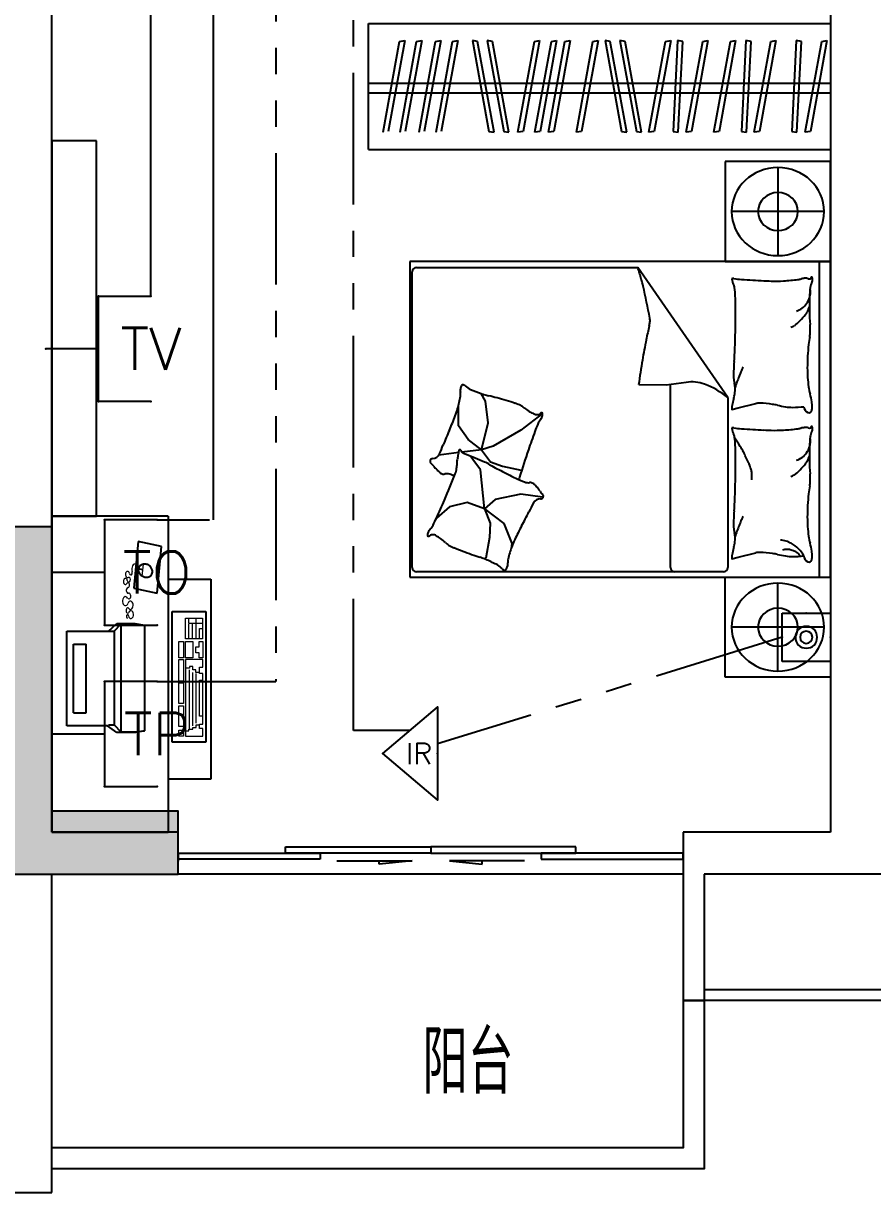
# Model space of a CAD drawing. Extents: x -41969 to 449372, y 65390 to 759577.
# Drawn here: x 334670 to 338705, y 709019 to 714575 of the extents above; entities that cross this region are included whole.
import ezdxf
from ezdxf.enums import TextEntityAlignment as Align

# ---------------------------------------------------------------- set-up
doc = ezdxf.new("R2010")
doc.units = 0
doc.header["$LTSCALE"] = 1000
doc.header["$MEASUREMENT"] = 0
for name, pattern in [('DASH', [0.35, 0.25, -0.1]), ('PHANTOM2', [1.25, 0.625, -0.125, 0.125, -0.125, 0.125, -0.125]), ('PHANTOM3', [1.5, 0.625, -0.125, 0.125, -0.125, 0.125, -0.125, 0.125, -0.125])]:
    doc.linetypes.add(name, pattern=pattern)
for name, color, linetype in [('EQUIP-消防', 241, 'Continuous'), ('EQUIP-通讯', 241, 'Continuous'), ('IN-door', 2, 'Continuous'), ('jg新结构柱', 9, 'Continuous'), ('WALL', 7, 'Continuous'), ('WINDOW', 2, 'Continuous'), ('WIRE-照明', 120, 'Continuous'), ('装修家具', 8, 'Continuous')]:
    doc.layers.add(name, color=color, linetype=linetype)
doc.styles.add('_TEL_DIM', font='SIMPLEX', dxfattribs={"width": 0.8, "height": 3.5, "bigfont": 'HZTXT'})
doc.styles.add('DIM_FONT', font='SIMPLEX', dxfattribs={"width": 0.7, "bigfont": 'GBCBIG'})
doc.styles.get("Standard").update_dxf_attribs({"font": 'gbenor.shx', "bigfont": 'gbcbig.shx'})
doc.linetypes.add('TV', pattern='A,2.8,-0.1,["TV",_TEL_DIM,S=0.07,R=0,X=0,Y=-0.1],-0.52', length=3.42)

# ---------------------------------------------------------------- blocks, each defined once
blk = doc.blocks.new('A$C65FF3140')
at = {"color": 8}
for p, q in [((-595.1, -6256.7), (-595.1, -5656.7)), ((-595.1, -5656.7), (1600, -5656.7)), ((-595.1, -6256.7), (-595.1, -5656.7)), ((-526.2, -6173.6), (-447.9, -5742.2)), ((-526.2, -6173.6), (-447.9, -5742.2)), ((-423.2, -5738.5), (-501.6, -6169.9)), ((-423.2, -5738.5), (-501.6, -6169.9)), ((-447.9, -5742.2), (-423.2, -5738.5)), ((-447.9, -5742.2), (-423.2, -5738.5)), ((-445.7, -6173.6), (-367.3, -5742.2)), ((-445.7, -6173.6), (-367.3, -5742.2)), ((-342.7, -5738.5), (-421.1, -6169.9)), ((-342.7, -5738.5), (-421.1, -6169.9)), ((-367.3, -5742.2), (-342.7, -5738.5)), ((-367.3, -5742.2), (-342.7, -5738.5)), ((-355.3, -6173.6), (-277, -5742.2)), ((-355.3, -6173.6), (-277, -5742.2)), ((-252.3, -5738.5), (-330.7, -6169.9)), ((-252.3, -5738.5), (-330.7, -6169.9)), ((-277, -5742.2), (-252.3, -5738.5)), ((-277, -5742.2), (-252.3, -5738.5)), ((-274.8, -6173.6), (-196.4, -5742.2)), ((-274.8, -6173.6), (-196.4, -5742.2)), ((-171.8, -5738.5), (-250.1, -6169.9)), ((-171.8, -5738.5), (-250.1, -6169.9)), ((-196.4, -5742.2), (-171.8, -5738.5)), ((-196.4, -5742.2), (-171.8, -5738.5)), ((-101.5, -5738.5), (-23.2, -6169.9)), ((-76.9, -5742.2), (-101.5, -5738.5)), ((-101.5, -5738.5), (-23.2, -6169.9)), ((-76.9, -5742.2), (-101.5, -5738.5)), ((1.5, -6173.6), (-76.9, -5742.2)), ((1.5, -6173.6), (-76.9, -5742.2)), ((-31.3, -5738.5), (47.1, -6169.9)), ((-6.6, -5742.2), (-31.3, -5738.5)), ((-31.3, -5738.5), (47.1, -6169.9)), ((-6.6, -5742.2), (-31.3, -5738.5)), ((71.7, -6173.6), (-6.6, -5742.2)), ((71.7, -6173.6), (-6.6, -5742.2)), ((114.7, -6173.6), (193.1, -5742.2)), ((114.7, -6173.6), (193.1, -5742.2)), ((217.7, -5738.5), (139.4, -6169.9)), ((217.7, -5738.5), (139.4, -6169.9)), ((193.1, -5742.2), (217.7, -5738.5)), ((193.1, -5742.2), (217.7, -5738.5)), ((195.2, -6173.6), (273.6, -5742.2)), ((195.2, -6173.6), (273.6, -5742.2)), ((298.2, -5738.5), (219.9, -6169.9)), ((298.2, -5738.5), (219.9, -6169.9)), ((259.7, -6173.6), (338, -5742.2)), ((259.7, -6173.6), (338, -5742.2)), ((273.6, -5742.2), (298.2, -5738.5)), ((273.6, -5742.2), (298.2, -5738.5)), ((362.7, -5738.5), (284.3, -6169.9)), ((362.7, -5738.5), (284.3, -6169.9)), ((338, -5742.2), (362.7, -5738.5)), ((338, -5742.2), (362.7, -5738.5)), ((392.2, -6173.6), (470.5, -5742.2)), ((392.2, -6173.6), (470.5, -5742.2)), ((495.2, -5738.5), (416.8, -6169.9)), ((495.2, -5738.5), (416.8, -6169.9)), ((470.5, -5742.2), (495.2, -5738.5)), ((470.5, -5742.2), (495.2, -5738.5)), ((528.8, -5738.5), (607.1, -6169.9)), ((553.4, -5742.2), (528.8, -5738.5)), ((528.8, -5738.5), (607.1, -6169.9)), ((553.4, -5742.2), (528.8, -5738.5)), ((631.8, -6173.6), (553.4, -5742.2)), ((631.8, -6173.6), (553.4, -5742.2)), ((599, -5738.5), (677.4, -6169.9)), ((623.7, -5742.2), (599, -5738.5)), ((599, -5738.5), (677.4, -6169.9)), ((623.7, -5742.2), (599, -5738.5)), ((702, -6173.6), (623.7, -5742.2)), ((702, -6173.6), (623.7, -5742.2)), ((737.3, -6173.6), (815.7, -5742.2)), ((737.3, -6173.6), (815.7, -5742.2)), ((840.3, -5738.5), (762, -6169.9)), ((840.3, -5738.5), (762, -6169.9)), ((815.7, -5742.2), (840.3, -5738.5)), ((815.7, -5742.2), (840.3, -5738.5)), ((873.4, -5738.5), (851.8, -6169.9)), ((873.4, -5738.5), (851.8, -6169.9)), ((898.1, -5742.2), (873.4, -5738.5)), ((898.1, -5742.2), (873.4, -5738.5)), ((876.4, -6173.6), (898.1, -5742.2)), ((876.4, -6173.6), (898.1, -5742.2)), ((914.7, -6173.6), (993, -5742.2)), ((914.7, -6173.6), (993, -5742.2)), ((1017.7, -5738.5), (939.3, -6169.9)), ((1017.7, -5738.5), (939.3, -6169.9)), ((993, -5742.2), (1017.7, -5738.5)), ((993, -5742.2), (1017.7, -5738.5)), ((1046.1, -6173.6), (1124.5, -5742.2)), ((1046.1, -6173.6), (1124.5, -5742.2)), ((1149.1, -5738.5), (1070.8, -6169.9)), ((1149.1, -5738.5), (1070.8, -6169.9)), ((1124.5, -5742.2), (1149.1, -5738.5)), ((1124.5, -5742.2), (1149.1, -5738.5)), ((1198.2, -5738.5), (1176.5, -6169.9)), ((1198.2, -5738.5), (1176.5, -6169.9)), ((1222.8, -5742.2), (1198.2, -5738.5)), ((1222.8, -5742.2), (1198.2, -5738.5)), ((1201.2, -6173.6), (1222.8, -5742.2)), ((1201.2, -6173.6), (1222.8, -5742.2)), ((1237.3, -6173.6), (1315.7, -5742.2)), ((1237.3, -6173.6), (1315.7, -5742.2)), ((1340.3, -5738.5), (1262, -6169.9)), ((1340.3, -5738.5), (1262, -6169.9)), ((1315.7, -5742.2), (1340.3, -5738.5)), ((1315.7, -5742.2), (1340.3, -5738.5)), ((1437.2, -5738.5), (1415.5, -6169.9)), ((1437.2, -5738.5), (1415.5, -6169.9)), ((1461.8, -5742.2), (1437.2, -5738.5)), ((1461.8, -5742.2), (1437.2, -5738.5)), ((1440.1, -6173.6), (1461.8, -5742.2)), ((1440.1, -6173.6), (1461.8, -5742.2)), ((1480.1, -6173.6), (1558.4, -5742.2)), ((1583.1, -5738.5), (1504.7, -6169.9)), ((1558.4, -5742.2), (1583.1, -5738.5)), ((-595.1, -5940.2), (1600, -5940.2)), ((1600, -5988.5), (-595.1, -5988.5)), ((-1888.4, -6215), (-2100, -6215)), ((-2100, -6215), (-2100, -7998)), ((-1888.4, -7998), (-1888.4, -6215)), ((-23.2, -6169.9), (1.5, -6173.6)), ((-23.2, -6169.9), (1.5, -6173.6)), ((47.1, -6169.9), (71.7, -6173.6)), ((47.1, -6169.9), (71.7, -6173.6)), ((139.4, -6169.9), (114.7, -6173.6)), ((139.4, -6169.9), (114.7, -6173.6)), ((219.9, -6169.9), (195.2, -6173.6)), ((219.9, -6169.9), (195.2, -6173.6)), ((284.3, -6169.9), (259.7, -6173.6)), ((284.3, -6169.9), (259.7, -6173.6)), ((416.8, -6169.9), (392.2, -6173.6)), ((416.8, -6169.9), (392.2, -6173.6)), ((607.1, -6169.9), (631.8, -6173.6)), ((607.1, -6169.9), (631.8, -6173.6)), ((677.4, -6169.9), (702, -6173.6)), ((677.4, -6169.9), (702, -6173.6)), ((762, -6169.9), (737.3, -6173.6)), ((762, -6169.9), (737.3, -6173.6)), ((851.8, -6169.9), (876.4, -6173.6)), ((851.8, -6169.9), (876.4, -6173.6)), ((939.3, -6169.9), (914.7, -6173.6)), ((939.3, -6169.9), (914.7, -6173.6)), ((1070.8, -6169.9), (1046.1, -6173.6)), ((1070.8, -6169.9), (1046.1, -6173.6)), ((1176.5, -6169.9), (1201.2, -6173.6)), ((1176.5, -6169.9), (1201.2, -6173.6)), ((1262, -6169.9), (1237.3, -6173.6)), ((1262, -6169.9), (1237.3, -6173.6)), ((1415.5, -6169.9), (1440.1, -6173.6)), ((1415.5, -6169.9), (1440.1, -6173.6)), ((1504.7, -6169.9), (1480.1, -6173.6)), ((1504.7, -6169.9), (1480.1, -6173.6)), ((-595.1, -6256.7), (1600, -6256.7)), ((1600, -6313.6), (1100, -6313.6)), ((1100, -6313.6), (1100, -6788.6)), ((1600, -6788.6), (1600, -6313.6)), ((1350, -6342.1), (1350, -6760.1)), ((1570, -6551.1), (1130, -6551.1)), ((1600, -6788.6), (-400, -6788.6)), ((-400, -6788.6), (-400, -8288.6)), ((-367.8, -6817), (684.1, -6817)), ((1111.5, -7435.1), (684.1, -6817)), ((1100, -6788.6), (1600, -6788.6)), ((1100, -6788.6), (1600, -6788.6)), ((1547.6, -8288.6), (1547.6, -6788.6)), ((1600, -8288.6), (1600, -6788.6)), ((-387.8, -8242.8), (-387.8, -6837)), ((818.4, -7376.2), (688.3, -7374.5)), ((913.8, -7362.6), (818.4, -7376.2)), ((838.9, -8242.8), (838.9, -7373.3)), ((-40.3, -7451.9), (-60.3, -7415.8)), ((1111.5, -7435.1), (1111.5, -8242.8)), ((-168.7, -7568.5), (-168.7, -7475.6)), ((-26.4, -7554.6), (-40.3, -7451.9)), ((1131.7, -7491.5), (1161.7, -7484)), ((1161.7, -7484), (1244.3, -7463.4)), ((-58, -7683.1), (-26.4, -7554.6)), ((231.6, -7511), (127.6, -7590.2)), ((-121.3, -7633.7), (-168.7, -7568.5)), ((127.6, -7590.2), (-2.7, -7665.3)), ((-58, -7683.1), (-121.3, -7633.7)), ((-2.7, -7665.3), (-58, -7683.1)), ((-166.9, -7696.7), (-261.5, -7708.6)), ((-58, -7683.1), (-152.2, -7694.9)), ((-100.5, -7718.3), (-144, -7700.6)), ((-100, -7728.7), (-108.6, -7716.7)), ((-44.2, -7741.3), (-100.5, -7718.3)), ((-58, -7683.1), (-16.6, -7740.5)), ((-63.9, -7778.6), (-100, -7728.7)), ((-45, -7964.4), (-63.9, -7778.6)), ((-16.6, -7740.5), (40.7, -7760.2)), ((40.7, -7760.2), (129.6, -7780)), ((-127.5, -7933.4), (-210.1, -7954)), ((-45, -7964.4), (-127.5, -7933.4)), ((6.5, -7919.6), (-45, -7964.4)), ((128.6, -7893.8), (6.5, -7919.6)), ((231.7, -7907.6), (128.6, -7893.8)), ((-2100, -7998), (-2100, -9500)), ((-1930.3, -7998), (-2100, -7998)), ((-2100, -7998), (-1888.4, -7998)), ((-1548.3, -7998), (-1930.3, -7998)), ((-1548.3, -7998), (-1548.3, -9500)), ((-210.1, -7954), (-272.6, -8007.6)), ((-45, -7964.4), (47.8, -8033.2)), ((-45, -7964.4), (-17.5, -8031.4)), ((-17.5, -8031.4), (-21, -8100.3)), ((47.8, -8033.2), (85.6, -8127.8)), ((-21, -8100.3), (-38.2, -8198.3)), ((-1690.6, -8118.8, -88.9), (-1711.1, -8340.3, -88.9)), ((-1579.3, -8143.2, -88.9), (-1690.6, -8118.8, -88.9)), ((-1599.8, -8364.7, -88.9), (-1579.3, -8143.2, -88.9)), ((85.6, -8127.8), (82.2, -8151.9)), ((-38.2, -8198.3), (-44.6, -8201.6)), ((1131.7, -8200.8), (1161.7, -8193.3)), ((1161.7, -8193.3), (1244.3, -8172.6)), ((-1667.4, -8253.6, -88.9), (-1689.4, -8248.7, -88.9)), ((1091.5, -8262.8), (-367.8, -8262.8)), ((-1548.3, -8297.9), (-1344.6, -8297.9)), ((-1344.6, -8297.9), (-1344.6, -9248.2)), ((-400, -8288.6), (1600, -8288.6)), ((1100, -8763.6), (1100, -8288.6)), ((1100, -8288.6), (1600, -8288.6)), ((1350, -8735.1), (1350, -8317.1)), ((1600, -8288.6), (1600, -8763.6)), ((-1711.1, -8340.3, -88.9), (-1599.8, -8364.7, -88.9)), ((-1528.2, -9072.3), (-1528.2, -8451.4)), ((-1528.2, -8451.4), (-1369.1, -8451.4)), ((-1369.1, -8451.4), (-1369.1, -9072.3)), ((-2029.5, -8994.3), (-2029.5, -8544.9)), ((-2029.5, -8544.9), (-1830.6, -8544.9)), ((-1830.6, -8544.9), (-1790.8, -8508.2)), ((-1830.6, -8544.9), (-1804.1, -8544.9)), ((-1804.1, -8544.9), (-1772.2, -8512.3)), ((-1804.1, -8544.9), (-1804.1, -8990.2)), ((-1790.8, -8508.2), (-1705.9, -8508.2)), ((-1772.2, -8512.3), (-1772.2, -9022.9)), ((-1772.2, -8512.3), (-1703.3, -8512.3)), ((-1705.9, -8508.2), (-1660.8, -8516.3)), ((-1703.3, -8512.3), (-1660.8, -8516.3)), ((-1660.8, -8516.3), (-1660.8, -9018.8)), ((1570, -8526.1), (1130, -8526.1)), ((-1997.7, -8933), (-1997.7, -8606.2)), ((-1997.7, -8606.2), (-1936.7, -8606.2)), ((-1936.7, -8933), (-1936.7, -8606.2)), ((1600, -8763.6), (1100, -8763.6)), ((-1997.7, -8933), (-1936.7, -8933)), ((-1835.9, -8994.3), (-2029.5, -8994.3)), ((-1790.8, -9027), (-1835.9, -8994.3)), ((-1830.6, -8990.2), (-1804.1, -8990.2)), ((-1804.1, -8990.2), (-1772.2, -9022.9)), ((-1703.3, -9027), (-1790.8, -9027)), ((-1772.2, -9022.9), (-1703.3, -9022.9)), ((-1660.8, -9018.8), (-1703.3, -9027)), ((-1703.3, -9022.9), (-1660.8, -9018.8)), ((-1369.1, -9072.3), (-1528.2, -9072.3)), ((-1344.6, -9248.2), (-1548.3, -9248.2)), ((-2100, -9500), (-1548.3, -9500))]:
    blk.add_line(p, q, dxfattribs=at)
at = {"color": 8, "lineweight": 13}
for p, q in [((-1670.5, -8283.3, -88.9), (-1664.6, -8226.3, -88.9)), ((-1464.6, -8582.1), (-1464.6, -8484.1)), ((-1464.6, -8484.1), (-1385, -8484.1)), ((-1448.7, -8508.6), (-1448.7, -8488.1)), ((-1414.2, -8508.6), (-1414.2, -8488.1)), ((-1385, -8484.1), (-1385, -8582.1)), ((-1414.2, -8508.6), (-1448.7, -8508.6)), ((-1448.7, -8582.1), (-1448.7, -8512.6)), ((-1432.7, -8578), (-1432.7, -8512.6)), ((-1385, -8508.6), (-1414.2, -8508.6)), ((-1414.2, -8582.1), (-1414.2, -8512.6)), ((-1398.3, -8533.1), (-1385, -8533.1)), ((-1398.3, -8578), (-1398.3, -8533.1)), ((-1496.4, -8594.3), (-1475.2, -8594.3)), ((-1496.4, -8672), (-1496.4, -8594.3)), ((-1475.2, -8594.3), (-1475.2, -8672)), ((-1385, -8582.1), (-1464.6, -8582.1)), ((-1464.6, -8594.3), (-1430.1, -8594.3)), ((-1464.6, -8672), (-1464.6, -8594.3)), ((-1430.1, -8594.3), (-1430.1, -8672)), ((-1400.9, -8594.3), (-1382.4, -8594.3)), ((-1400.9, -8618.9), (-1400.9, -8594.3)), ((-1382.4, -8594.3), (-1382.4, -8672)), ((-1416.8, -8618.9), (-1400.9, -8618.9)), ((-1416.8, -8647.5), (-1416.8, -8618.9)), ((-1400.9, -8647.5), (-1416.8, -8647.5)), ((-1400.9, -8672), (-1400.9, -8647.5)), ((-1475.2, -8672), (-1496.4, -8672)), ((-1496.4, -8782.3), (-1496.4, -8680.1)), ((-1496.4, -8680.1), (-1475.2, -8680.1)), ((-1475.2, -8680.1), (-1475.2, -8782.3)), ((-1430.1, -8672), (-1464.6, -8672)), ((-1464.6, -8680.1), (-1464.6, -9043.7)), ((-1382.4, -8680.1), (-1464.6, -8680.1)), ((-1446, -8721), (-1461.9, -8721)), ((-1446, -8712.8), (-1446, -8721)), ((-1430.1, -8712.8), (-1446, -8712.8)), ((-1430.1, -8729.1), (-1430.1, -8712.8)), ((-1382.4, -8672), (-1400.9, -8672)), ((-1398.3, -8745.5), (-1398.3, -8716.9)), ((-1398.3, -8716.9), (-1382.4, -8716.9)), ((-1382.4, -8716.9), (-1382.4, -8680.1)), ((-1446, -9006.9), (-1446, -8729.1)), ((-1416.8, -8729.1), (-1430.1, -8729.1)), ((-1430.1, -8994.7), (-1430.1, -8741.4)), ((-1416.8, -8741.4), (-1416.8, -8729.1)), ((-1400.9, -8741.4), (-1416.8, -8741.4)), ((-1414.2, -8982.4), (-1414.2, -8745.5)), ((-1382.4, -8745.5), (-1398.3, -8745.5)), ((-1398.3, -8949.7), (-1398.3, -8778.2)), ((-1398.3, -8778.2), (-1382.4, -8778.2)), ((-1382.4, -8986.5), (-1382.4, -8745.5)), ((-1475.2, -8782.3), (-1496.4, -8782.3)), ((-1496.4, -8888.5), (-1496.4, -8790.4)), ((-1496.4, -8790.4), (-1475.2, -8790.4)), ((-1475.2, -8790.4), (-1475.2, -8888.5)), ((-1475.2, -8888.5), (-1496.4, -8888.5)), ((-1496.4, -8998.8), (-1496.4, -8900.7)), ((-1496.4, -8900.7), (-1475.2, -8900.7)), ((-1475.2, -8900.7), (-1475.2, -8998.8)), ((-1475.2, -8998.8), (-1496.4, -8998.8)), ((-1414.2, -8990.6), (-1398.3, -8990.6)), ((-1414.2, -9002.8), (-1414.2, -8990.6)), ((-1382.4, -8949.7), (-1398.3, -8949.7)), ((-1398.3, -8986.5), (-1382.4, -8986.5)), ((-1398.3, -9006.9), (-1398.3, -8986.5)), ((-1496.4, -9015.1), (-1475.2, -9015.1)), ((-1496.4, -9043.7), (-1496.4, -9015.1)), ((-1475.2, -9043.7), (-1496.4, -9043.7)), ((-1475.2, -9015.1), (-1475.2, -9043.7)), ((-1464.6, -9043.7), (-1382.4, -9043.7)), ((-1461.9, -9019.2), (-1448.7, -9019.2)), ((-1448.7, -9011), (-1430.1, -9011)), ((-1448.7, -9019.2), (-1448.7, -9011)), ((-1430.1, -9002.8), (-1414.2, -9002.8)), ((-1430.1, -9011), (-1430.1, -9002.8)), ((-1382.4, -9006.9), (-1398.3, -9006.9)), ((-1382.4, -9043.7), (-1382.4, -9006.9))]:
    blk.add_line(p, q, dxfattribs=at)
at = {"color": 8}
for centre, radius, start, end in [((-367.8, -6837), 20, 90, 180), ((-1063.9, -7376.1), 1835.1, 15.9352, 17.7364), ((68.6, -7052.7), 657.4, 12.9255, 15.9352), ((1132, -6871.2), 1.32, 106.6978, 187.1204), ((1217.5, -6860.6), 87.5, 187.1204, 196.2212), ((1137.2, -6888.5), 19.3, 80.0016, 106.6978), ((1207.2, -6863.6), 76.7, 196.2212, 207.2841), ((1196.3, -6553.1), 321.2, 260.0016, 266.4951), ((2010.3, 6736.3), 13635.6, 266.49514, 266.94504), ((1356.4, -5516.6), 1365.2, 266.945, 268.3669), ((1336.8, -6202.8), 678.7, 268.3669, 273.3687), ((1323, -5968.9), 913.1, 273.3687, 277.6809), ((1418.5, -6677.2), 198.3, 277.6809, 282.1095), ((1511.8, -7111.6), 246, 98.1335, 102.1095), ((1481.6, -6900.5), 32.8, 68.579, 98.1335), ((1499.3, -6855.5), 15.6, 248.579, 291.9904), ((1556.9, -6916.2), 53.9, 149.3487, 174.7408), ((1503.5, -6866), 4.28, 291.9904, 11.8931), ((1510, -6864.6), 2.32, 70.436, 191.8931), ((1485.7, -6874), 28.9, 329.3487, 4.3025), ((1509.6, -6865.7), 3.42, 21.7883, 70.436), ((1489.5, -6873.7), 25.1, 4.3025, 21.7883), ((-3252.2, -7814.9), 4064.6, 10.7276, 12.9255), ((1098.8, -6919.5), 45.3, 12.869, 27.2841), ((1000.7, -6941.9), 145.9, 3.574, 12.869), ((-15.4, -7005.4), 1164, 0.2865, 3.574), ((2320.6, -6986.5), 820.8, 174.7408, 178.0921), ((1406.2, -6929.8), 99.2, 344.0648, 4.2159), ((-4569.9, -7028.1), 5718.5, 359.0296, 0.2865), ((1406.2, -6929.8), 99.2, 306.1766, 323.9136), ((1406.2, -6929.8), 99.2, 323.9136, 344.0648), ((2993.7, -7008.9), 1494.3, 178.0921, 180.5757), ((1406.2, -6929.8), 99.2, 288.4397, 306.1766), ((1173.7, -6797.6), 391.6, 316.1885, 321.6114), ((1420.5, -6993.2), 76.8, 321.6114, 332.7604), ((1280.7, -6921.2), 234, 332.7604, 339.1397), ((2372.6, -7015.2), 873.2, 180.5757, 184.8018), ((3187.9, -7669.2), 2515.8, 166.8096, 168.3259), ((549.4, -7050.8), 194.2, 346.8096, 352.2696), ((684.2, -7069.1), 58.1, 352.2696, 10.7276), ((1333, -6916.7), 200.2, 293.0028, 298.3168), ((1404.6, -7049.5), 49.3, 298.3168, 309.0349), ((1293.8, -6912.9), 225.2, 309.0349, 316.1885), ((1213.8, -7112.5), 289.7, 357.4614, 4.8018), ((3258.6, -7683.8), 2588, 168.3259, 170.505), ((-2213.9, -7068), 3362.2, 357.3904, 359.0296), ((2021.9, -7239.2), 529.3, 169.8101, 173.9133), ((1351, -7118.6), 152.4, 349.8101, 357.4614), ((-70.4, -7165.7), 1216.5, 355.3824, 357.3904), ((2538.7, -7294.3), 1049, 173.9133, 180), ((4434.3, -7880.5), 3780.1, 170.505, 172.308), ((2542.3, -7376.8), 1404.8, 175.3824, 177.2509), ((1369, -7320.4), 230.1, 177.2509, 191.5586), ((1852, -7606.4), 738.7, 158.3423, 160.572), ((1852, -7606.4), 738.7, 156.5156, 158.3423), ((1852, -7606.4), 738.7, 154.6889, 156.5156), ((2172.4, -7294.3), 682.7, 180, 187.5469), ((-108.6, -7401.1), 50.9, 152.7041, 171.3557), ((-148.7, -7380.4), 5.8, 95.3572, 152.7041), ((-147.6, -7391.3), 16.8, 44.9045, 95.3572), ((-82.3, -7326.2), 75.5, 224.9045, 248.0627), ((939.3, -7540.9), 180.1, 69.8512, 98.1356), ((872.2, -7723.9), 375.1, 50.3555, 69.8512), ((1000.6, -7395.7), 145.9, 353.5659, 11.5586), ((1852, -7606.4), 738.7, 160.572, 162.8018), ((1735.8, -7352.2), 242.2, 187.5469, 195.744), ((-584.6, -7366.5), 430, 343.6473, 351.7707), ((-99.7, -7402.4), 59.9, 171.3557, 187.784), ((-221.5, -7419.1), 63, 351.7707, 7.784), ((884, -4927.1), 2661.9, 248.0627, 249.2227), ((3.5, -7247.8), 179.8, 249.2227, 253.6878), ((106.2, -6896.8), 545.4, 253.6878, 256.159), ((-418.6, -9026.7), 1648.1, 74.7375, 76.159), ((-512, -9369.1), 2003, 72.1604, 74.7375), ((1360.1, -7503.1), 229.7, 162.6136, 170.5159), ((1026.6, -7398.7), 119.7, 342.6136, 353.5659), ((1209.3, -7500.6), 304.8, 8.4372, 15.744), ((-770.5, -7312), 623.6, 336.9038, 343.6473), ((41.4, -7649.4), 196.5, 63.9265, 72.1604), ((92.2, -7545.7), 81, 50.2995, 63.9265), ((267.8, -7334.1), 194, 230.2995, 239.0944), ((349, -7198.5), 352, 239.0944, 243.1821), ((1400.6, -7509.9), 270.8, 170.5159, 175.9171), ((1131.4, -7490.6), 0.917, 175.9171, 284.0449), ((1260.7, -7529.1), 67.7, 87.3351, 104.0452), ((1233.2, -8119.5), 658.8, 81.9949, 87.3351), ((1280.8, -7781.2), 317.1, 77.8016, 81.9949), ((1534.2, -6609.1), 882, 257.8016, 260.3156), ((1420.1, -7277.5), 204, 260.3156, 270), ((1420.1, -6989.6), 491.8, 270, 276.2324), ((1507.3, -7475.8), 34.2, 184.4002, 243.4195), ((1497.9, -7494.6), 13.1, 243.4195, 348.7276), ((1351.3, -7479.5), 161.1, 0, 8.4372), ((1422.1, -7479.5), 90.4, 348.7276, 0), ((-5567.2, -5266.4), 5838.3, 336.54767, 336.9038), ((207.9, -7477.5), 39.3, 243.1821, 255.4291), ((201.9, -7500.8), 15.3, 255.4291, 272.7286), ((198.9, -7439), 77.1, 272.7286, 280.4074), ((282, -7591.7), 79.2, 141.4146, 157.2931), ((210.3, -7501), 14.2, 280.4074, 323.4208), ((173.1, -7504.8), 60.1, 321.4146, 339.6548), ((226.7, -7513.2), 6.3, 76.7192, 143.4208), ((227.2, -7511.4), 4.43, 3.9484, 76.7192), ((196.4, -7513.5), 35.2, 339.6548, 3.9484), ((5386.6, -10018.4), 6101.9, 156.54767, 156.89602), ((4978.3, -9349.3), 5094.2, 159.8713, 160.9164), ((981.1, -7884.3), 837.1, 157.2931, 159.8713), ((1132, -7580.5), 1.32, 106.6978, 187.1204), ((1217.5, -7569.8), 87.5, 187.1204, 196.2212), ((1137.2, -7597.7), 19.3, 80.0016, 106.6978), ((1207.2, -7572.8), 76.7, 196.2212, 207.2841), ((1098.8, -7628.7), 45.3, 12.869, 27.2841), ((1196.3, -7262.4), 321.2, 260.0016, 266.4951), ((2010.3, 6027.1), 13635.6, 266.49514, 266.94504), ((1356.4, -6225.8), 1365.2, 266.945, 268.3669), ((1336.8, -6912), 678.7, 268.3669, 273.3687), ((1323, -6678.1), 913.1, 273.3687, 277.6809), ((1418.5, -7386.4), 198.3, 277.6809, 282.1095), ((1511.8, -7820.9), 246, 98.1335, 102.1095), ((1481.6, -7609.8), 32.8, 68.579, 98.1335), ((1499.3, -7564.7), 15.6, 248.579, 291.9904), ((1556.9, -7625.5), 53.9, 149.3487, 174.7408), ((1503.5, -7575.2), 4.28, 291.9904, 11.8931), ((1510, -7573.9), 2.32, 70.436, 191.8931), ((1485.7, -7583.2), 28.9, 329.3487, 4.3025), ((1509.6, -7574.9), 3.42, 21.7883, 70.436), ((1489.5, -7583), 25.1, 4.3025, 21.7883), ((-3111.8, -6498.2), 3097.2, 337.1056, 337.9812), ((1628.7, -8415.2), 2016.2, 156.896, 157.9812), ((1000.7, -7651.1), 145.9, 3.574, 12.869), ((554, -8054.5), 728.6, 32.135, 35.8263), ((-15.4, -7714.6), 1164, 0.2865, 3.574), ((906.3, -7833.2), 312.6, 26.4985, 32.135), ((1406.2, -7639.1), 99.2, 323.9136, 344.0648), ((2320.6, -7695.8), 820.8, 174.7408, 178.0921), ((1406.2, -7639.1), 99.2, 344.0648, 4.2159), ((-291.6, -7689.1), 35.9, 271.1504, 337.1056), ((1.8, -7765.9), 179.4, 165.1193, 172.3216), ((-360.5, -7669.7), 195.5, 345.1193, 352.0178), ((-200.5, -7692.1), 34, 352.0178, 4.2593), ((-157.5, -7688.9), 9.2, 160.6201, 184.2593), ((-161.7, -7687.4), 4.67, 17.1867, 160.6201), ((-135.3, -7679.2), 23.1, 197.1867, 247.7645), ((3136.2, -8712), 3145, 160.9164, 163.3915), ((-4569.9, -7737.4), 5718.5, 359.0296, 0.2865), ((-95.7, -8332.8), 1432.3, 24.3265, 26.4985), ((1406.2, -7639.1), 99.2, 288.4397, 306.1766), ((1406.2, -7639.1), 99.2, 306.1766, 323.9136), ((1280.7, -7630.4), 234, 332.7604, 339.1397), ((2993.7, -7718.2), 1494.3, 178.0921, 180.5757), ((-290.6, -7737.7), 12.7, 91.1504, 223.2095), ((-249.1, -7698.7), 69.7, 223.2095, 228.5233), ((-325.2, -7784.8), 45.2, 41.9246, 48.5233), ((-576.2, -8010.2), 382.5, 40.6122, 41.9246), ((215.6, -7331.2), 660.5, 220.6122, 221.611), ((-115.5, -7625.3), 217.6, 221.611, 227.9183), ((-292.2, -7755.2), 116.6, 338.9957, 351.8784), ((-242.5, -7762.3), 66.3, 351.8784, 4.5118), ((-105.4, -7751.5), 71.2, 172.3216, 184.5118), ((-125.3, -7939.7), 214.3, 60.064, 67.7645), ((762.7, -6397.6), 1565.2, 240.064, 242.9116), ((747.7, -7951.5), 506.6, 20.6743, 24.3265), ((1167.5, -7793.1), 58, 4.0828, 20.6743), ((1293.8, -7622.1), 225.2, 309.0349, 316.1885), ((1173.7, -7506.9), 391.6, 316.1885, 321.6114), ((1420.5, -7702.4), 76.8, 321.6114, 332.7604), ((2372.6, -7724.4), 873.2, 180.5757, 184.8018), ((-209.5, -7729.4), 77.4, 227.9183, 238.5023), ((-238.1, -7776.1), 22.6, 238.5023, 282.4451), ((-3119.4, -6669.7), 3145, 336.5205, 338.9957), ((-223.4, -7842.9), 45.8, 71.9797, 102.4451), ((-520.2, -8755.5), 1005.4, 70.6552, 71.9797), ((818.1, -6289.3), 1686.8, 242.9116, 244.9471), ((529.6, -6906.6), 1005.4, 244.9471, 247.5838), ((234.1, -7846.4), 116.6, 163.3915, 169.2634), ((-2213.9, -7777.3), 3362.2, 357.3904, 359.0296), ((954, -7808.3), 272.1, 356.4448, 4.0828), ((1333, -7625.9), 200.2, 293.0028, 298.3168), ((1404.6, -7758.7), 49.3, 298.3168, 309.0349), ((1351, -7827.8), 152.4, 349.8101, 357.4614), ((1213.8, -7821.8), 289.7, 357.4614, 4.8018), ((163.6, -7793.7), 45.8, 247.5838, 278.0492), ((173.2, -7861.5), 22.6, 54.1064, 98.0492), ((141.1, -7905.9), 77.4, 43.5224, 54.1064), ((39.4, -8002.4), 217.6, 37.2151, 43.5224), ((-313.3, -8270.3), 660.5, 36.2163, 37.2151), ((528.2, -7654), 382.5, 216.2163, 217.5287), ((260.7, -7859.5), 45.2, 217.5287, 224.1274), ((2021.9, -7948.4), 529.3, 169.8101, 173.9133), ((-4907.3, -5893.1), 5094.2, 335.4754, 336.5205), ((2940.4, -9355.9), 3097.2, 152.7098, 153.5853), ((219.9, -7952.3), 35.9, 86.7545, 152.7098), ((222.6, -7903.8), 12.7, 266.7545, 38.8136), ((178.2, -7939.5), 69.7, 38.8136, 44.1274), ((-70.4, -7875), 1216.5, 355.3824, 357.3904), ((2538.7, -8003.5), 1049, 173.9133, 180), ((-1639.1, -7081.1), 2016.2, 332.5001, 333.5853), ((2542.3, -8086), 1404.8, 175.3824, 177.2509), ((1852, -8315.6), 738.7, 154.6889, 156.5156), ((-359.5, -8005.5), 79.2, 317.0187, 332.8972), ((-1034.2, -7660.2), 837.1, 332.8972, 335.4754), ((5294.3, -10772.3), 5838.3, 152.15178, 152.50792), ((-5263.1, -5194.6), 6101.9, 332.15178, 332.50014), ((1369, -8029.7), 230.1, 177.2509, 191.5586), ((1852, -8315.6), 738.7, 158.3423, 160.572), ((1852, -8315.6), 738.7, 156.5156, 158.3423), ((2172.4, -8003.5), 682.7, 180, 187.5469), ((-280.2, -8090), 35.2, 155.2589, 179.5525), ((-311, -8089.8), 4.43, 179.5525, 252.3233), ((-310.4, -8088), 6.3, 252.3233, 319.0249), ((-257.6, -8100.5), 60.1, 137.0187, 155.2589), ((-295, -8101.4), 14.2, 96.0115, 139.0249), ((-288.4, -8164.1), 77.1, 88.3327, 96.0115), ((-286.6, -8102.2), 15.3, 71.0332, 88.3327), ((-294.4, -8125), 39.3, 58.7862, 71.0332), ((-456.4, -8392.4), 352, 54.6985, 58.7862), ((-365.1, -8263.4), 194, 45.9036, 54.6985), ((668.4, -8365), 623.6, 152.5079, 159.2514), ((1000.6, -8105), 145.9, 353.5659, 11.5586), ((1852, -8315.6), 738.7, 160.572, 162.8018), ((1348.8, -8251.8), 139.9, 73.485, 84.3689), ((1735.8, -8061.4), 242.2, 187.5469, 195.744), ((-173.8, -8065.9), 81, 225.9036, 239.5306), ((-115.2, -7966.4), 196.5, 239.5306, 247.7645), ((568.4, -6294.2), 2003, 247.7645, 250.3416), ((487.3, -8296.4), 430, 159.2514, 167.3748), ((1360.1, -8212.3), 229.7, 162.6136, 170.5159), ((1026.6, -8107.9), 119.7, 342.6136, 353.5659), ((1395.1, -8248), 91.5, 90, 104.6851), ((1348.8, -8251.8), 139.9, 62.6012, 73.485), ((1395.1, -8212.6), 56.2, 71.2201, 90), ((1348.8, -8251.8), 139.9, 44.9024, 62.6012), ((1347, -8354.1), 205.6, 68.1851, 71.2201), ((1367.2, -8303.5), 151.1, 64.6449, 68.1851), ((1409.4, -8214.5), 52.6, 48.5571, 64.6449), ((1348.8, -8251.8), 139.9, 27.2036, 44.9024), ((1209.3, -8209.8), 304.8, 8.4372, 15.744), ((1351.3, -8188.7), 161.1, 0, 8.4372), ((449, -6628.4), 1648.1, 250.3416, 251.7631), ((-237.5, -8711.8), 545.4, 69.2919, 71.7631), ((-108.2, -8369.7), 179.8, 64.8268, 69.2919), ((-1163.9, -10616.1), 2661.9, 63.6668, 64.8268), ((6.6, -8223.5), 59.9, 346.9598, 3.3881), ((129.2, -8216.2), 63, 167.3748, 183.3881), ((1400.6, -8219.1), 270.8, 170.5159, 175.9171), ((1131.4, -8199.9), 0.917, 175.9171, 284.0449), ((1260.7, -8238.3), 67.7, 87.3351, 104.0452), ((1233.2, -8828.7), 658.8, 81.9949, 87.3351), ((1280.8, -8490.4), 317.1, 77.8016, 81.9949), ((1534.2, -7318.3), 882, 257.8016, 260.3156), ((1420.1, -7986.7), 204, 260.3156, 270), ((1420.1, -7698.9), 491.8, 270, 276.2324), ((1384.7, -8242.4), 89.9, 36.2641, 48.5571), ((1507.3, -8185), 34.2, 184.4002, 243.4195), ((1497.9, -8203.8), 13.1, 243.4195, 348.7276), ((1422.1, -8188.7), 90.4, 348.7276, 0), ((-367.8, -8242.8), 20, 180, 270), ((-16.7, -8298.2), 75.5, 40.5086, 63.6668), ((53.5, -8238.2), 16.8, 220.5086, 270.9614), ((53.7, -8249.2), 5.8, 270.9614, 328.3083), ((15.3, -8225.5), 50.9, 328.3083, 346.9598), ((858.9, -8242.8), 20, 180, 270), ((1091.5, -8242.8), 20, 270, 0)]:
    blk.add_arc(centre, radius, start, end, dxfattribs=at)
at = {"color": 8, "linetype": 'Continuous', "extrusion": (0, 0, -1)}
blk.add_ellipse((1350, -6551.1), major_axis=(-220, 0), ratio=0.95, dxfattribs=at)
at = {"color": 8, "extrusion": (0, 0, -1)}
blk.add_ellipse((1350, -6551.1), major_axis=(-95, 0), ratio=0.95, dxfattribs=at)
at = {"color": 8, "lineweight": 13}
for centre, major_axis, start_param, end_param in [((-1740.7, -8276, -88.9), (0, 15.2), -1.213615, 3.502236), ((-1725, -8266.9, -88.9), (0, 10.7), 1.927978, 5.208754), ((-1705.2, -8250.4, -88.9), (0, 24), 4.712389, 8.350346), ((-1750.9, -8308.4, -88.9), (0, 14.5), -1.287623, 3.939434), ((-1738.8, -8326.5, -88.9), (0, 11.5), 3.196719, 7.081027), ((-1734.6, -8301.1, -88.9), (0, 11.7), 1.85397, 6.643828), ((-1750.8, -8402.4, -88.9), (0, 21.5), -0.806651, 4.231932), ((-1737.9, -8351.4, -88.9), (0, 13.4), 0.055126, 3.351464), ((-1734.2, -8378, -88.9), (0, 13.8), 2.334942, 6.493057), ((-1739.9, -8446.8, -88.9), (0, 12.4), -0.668314, 4.00917), ((-1726.9, -8421.5, -88.9), (0, 19.9), 2.473279, 7.373525), ((-1741.1, -8475, -88.9), (0, 8.17), -1.262221, 3.228162), ((-1724.6, -8466.8, -88.9), (0, 18.6), 1.879371, 7.150762)]:
    blk.add_ellipse(centre, major_axis=major_axis, ratio=0.649296, start_param=start_param, end_param=end_param, dxfattribs=at)
at = {"color": 8}
for centre, major_axis, start_param, end_param in [((-1677.6, -8252.9, -88.9), (0, 18.6), 1.437245, 2.05408), ((-1677.6, -8252.9, -88.9), (0, 18.6), 0.820409, 1.437245), ((-1666.2, -8243.6, -88.9), (0, 38.5), 2.05408, 2.479391), ((-1668.2, -8266.4, -88.9), (0, 38.5), 0.395098, 0.820409), ((-1657.7, -8226.8, -88.9), (0, 59.8), 2.479391, 2.770659), ((-1662.8, -8286.1, -88.9), (0, 59.8), 0.103831, 0.395098), ((-1660.8, -8315.9, -88.9), (0, 89.8), -0.133552, 0.103831), ((-1660.8, -8315.9, -88.9), (0, 89.8), -0.370934, -0.133552), ((-1653.8, -8287.9, -88.9), (0, 59.8), -0.662201, -0.370934), ((-1643.3, -8248.4, -88.9), (0, 38.5), 3.536691, 3.962002), ((-1645.3, -8271.2, -88.9), (0, 38.5), -1.087512, -0.662201), ((-1633.8, -8261.9, -88.9), (0, 18.6), 3.962002, 4.578837), ((-1633.8, -8261.9, -88.9), (0, 18.6), 4.578837, 5.195673), ((-1650.6, -8198.9, -88.9), (0, 89.8), 2.770659, 3.008041), ((-1650.6, -8198.9, -88.9), (0, 89.8), 3.008041, 3.245423), ((-1648.6, -8228.7, -88.9), (0, 59.8), 3.245423, 3.536691)]:
    blk.add_ellipse(centre, major_axis=major_axis, ratio=0.649296, start_param=start_param, end_param=end_param, dxfattribs=at)
at = {"color": 8, "linetype": 'Continuous', "extrusion": (0, 0, -1)}
blk.add_ellipse((1350, -8526.1), major_axis=(220, 0), ratio=0.95, start_param=3.141593, end_param=9.424778, dxfattribs=at)
at = {"color": 8, "extrusion": (0, 0, -1)}
blk.add_ellipse((1350, -8526.1), major_axis=(95, 0), ratio=0.95, start_param=3.141593, end_param=9.424778, dxfattribs=at)
at = {"color": 8, "ltscale": 1e-06, "style": 'DIM_FONT', "text_generation_flag": 4, "width": 0.8, "flags": 9}
for tag, p, rotation in [('YSIZE', (7913.6, 18100), 270), ('XSIZE', (7913.6, 18100), 270), ('YSIZE', (5350, 12479.8), 270.0001), ('XSIZE', (5350, 12479.8), 270.0001), ('YSIZE', (7913.6, 10300), 270), ('XSIZE', (7913.6, 10300), 270), ('YSIZE', (5350, 4679.8), 270.0001), ('XSIZE', (5350, 4679.8), 270.0001), ('YSIZE', (-4020.2, -3750), 180.0001), ('XSIZE', (-4020.2, -3750), 180.0001), ('YSIZE', (3779.8, -3750), 180.0001), ('XSIZE', (3779.8, -3750), 180.0001), ('YSIZE', (12500, -4413.7), 270.0001), ('XSIZE', (12500, -4413.7), 270.0001), ('XSIZE', (12451, -6050.4), 180), ('YSIZE', (12451, -6050.4), 180), ('YSIZE', (10569.5, -6235.4), 180), ('XSIZE', (10569.5, -6235.4), 180), ('XSIZE', (-6200, -6313.6), 180), ('YSIZE', (-6200, -6313.6), 180), ('XSIZE', (1600, -6313.6), 180), ('YSIZE', (1600, -6313.6), 180)]:
    blk.add_attdef(tag, p, '', height=0.5, rotation=rotation, dxfattribs=at)
at = {"color": 8, "style": 'DIM_FONT', "oblique": 0, "width": 0.8, "flags": 9}
for tag, p, rotation in [('YSIZE', (5516.7, 17078.2), 360), ('XSIZE', (5516.7, 17078.2), 360), ('YSIZE', (5516.7, 9278.2), 360), ('XSIZE', (5516.7, 9278.2), 360), ('YSIZE', (-7221.8, -3916.7), 270), ('XSIZE', (-7221.8, -3916.7), 270), ('YSIZE', (578.2, -3916.7), 270), ('XSIZE', (578.2, -3916.7), 270)]:
    blk.add_attdef(tag, p, '', height=0.413, rotation=rotation, dxfattribs=at)
at = {"color": 8, "ltscale": 1e-06, "style": 'DIM_FONT', "width": 0.8, "flags": 9}
for tag, p, rotation in [('YSIZE', (5350, 16101), 89.9999), ('XSIZE', (5350, 16101), 89.9999), ('XSIZE', (7913.6, 10500), 90), ('YSIZE', (7913.6, 10500), 90), ('YSIZE', (7913.6, 2700.1), 90), ('XSIZE', (7913.6, 2700.1), 90), ('YSIZE', (-16900, -4413.7), 269.9999), ('XSIZE', (-16900, -4413.7), 269.9999)]:
    blk.add_attdef(tag, p, '', height=0.5, rotation=rotation, dxfattribs=at)
at = {"color": 8, "style": 'DIM_FONT', "text_generation_flag": 4, "width": 0.8, "flags": 9}
for tag, p, rotation in [('YSIZE', (5516.7, 11521.8), 0), ('XSIZE', (5516.7, 11521.8), 0), ('YSIZE', (5516.7, 3721.8), 0), ('XSIZE', (5516.7, 3721.8), 0), ('YSIZE', (9342.9, -1535.9), 180), ('XSIZE', (9342.9, -1535.9), 180), ('YSIZE', (-4978.2, -3916.7), 270), ('XSIZE', (-4978.2, -3916.7), 270), ('YSIZE', (2821.8, -3916.7), 270), ('XSIZE', (2821.8, -3916.7), 270)]:
    blk.add_attdef(tag, p, '', height=0.413, rotation=rotation, dxfattribs=at)
at = {"color": 8, "ltscale": 1e-06, "style": 'DIM_FONT', "oblique": 0, "width": 0.8, "flags": 9}
for tag, p, rotation in [('YSIZE', (5350, 8320.2), 89.9999), ('XSIZE', (5350, 8320.2), 89.9999), ('YSIZE', (-8179.8, -3750), 359.9999), ('XSIZE', (-8179.8, -3750), 359.9999), ('YSIZE', (-379.8, -3750), 359.9999), ('XSIZE', (-379.8, -3750), 359.9999)]:
    blk.add_attdef(tag, p, '', height=0.5, rotation=rotation, dxfattribs=at)
at = {"color": 8, "text_generation_flag": 4, "flags": 9}
for tag, p, height, width in [('YSIZE', (-14000.3, -1399.1), 0.666, 0.834261), ('XSIZE', (-14000.3, -1399.1), 0.666, 0.834261), ('YSIZE', (-10846.1, -3267.1), 0.5, 0.8), ('XSIZE', (-10846.1, -3267.1), 0.5, 0.8)]:
    blk.add_attdef(tag, p, '', height=height, rotation=180, dxfattribs=dict(at, width=width))
at = {"color": 8, "flags": 9}
for tag, p, height, width in [('YSIZE', (9600.3, -1399.1), 0.666, 0.834261), ('XSIZE', (9600.3, -1399.1), 0.666, 0.834261), ('YSIZE', (6446.1, -3267.1), 0.5, 0.8), ('XSIZE', (6446.1, -3267.1), 0.5, 0.8)]:
    blk.add_attdef(tag, p, '', height=height, dxfattribs=dict(at, width=width))
at = {"color": 8, "style": 'DIM_FONT', "width": 0.8, "flags": 9}
for tag in ['YSIZE', 'XSIZE']:
    blk.add_attdef(tag, (-13742.9, -1535.9), '', height=0.413, dxfattribs=at)
at = {"color": 8, "flags": 9}
for tag, p in [('YSIZE', (5880.4, -5584.1)), ('XSIZE', (5880.4, -5584.1)), ('YSIZE', (5880.4, -5584.1)), ('XSIZE', (5880.4, -5584.1)), ('YSIZE', (9400, -8940.7)), ('XSIZE', (9400, -8940.7))]:
    blk.add_attdef(tag, p, '', height=0.5, dxfattribs=at)
at = {"color": 8, "ltscale": 1e-06, "style": 'DIM_FONT', "width": 0.8, "flags": 9}
for tag, p in [('YSIZE', (-16900, -6050.4)), ('XSIZE', (-16900, -6050.4)), ('YSIZE', (-14969.5, -6235.4)), ('XSIZE', (-14969.5, -6235.4)), ('YSIZE', (-6000, -6313.6)), ('XSIZE', (-6000, -6313.6)), ('YSIZE', (1800, -6313.6)), ('XSIZE', (1800, -6313.6))]:
    blk.add_attdef(tag, p, '', height=0.5, dxfattribs=at)
at = {"color": 8, "text_generation_flag": 4, "flags": 9}
for tag, p in [('YSIZE', (-10280.4, -6139.1)), ('XSIZE', (-10280.4, -6139.1)), ('YSIZE', (-13800, -9000.4)), ('XSIZE', (-13800, -9000.4))]:
    blk.add_attdef(tag, p, '', height=0.5, rotation=180, dxfattribs=at)
blk = doc.blocks.new('sdarw52y5fghg')
at = {"layer": 'jg新结构柱'}
h = blk.add_hatch(color=256, dxfattribs=at)
h.dxf.hatch_style = 1
h.paths.add_polyline_path([(16257.6, -2243070.7), (16257.6, -2242470.7), (16507.6, -2242470.7), (16507.6, -2242820.7), (17907.6, -2242820.7), (17907.6, -2243070.7)])
h.paths.add_polyline_path([(24257.6, -2243070.7), (23728.4, -2243070.7), (23728.4, -2242870.7), (24057.6, -2242870.7), (24057.6, -2240670.7), (24257.6, -2240670.7)])
h.paths.add_polyline_path([(14257.6, -2235370.7), (16457.6, -2235370.7), (16457.6, -2235570.7), (14457.6, -2235570.7), (14457.6, -2237020.7), (14257.6, -2237020.7)])
h.paths.add_polyline_path([(26057.6, -2240370.7), (26057.6, -2239770.7), (26257.6, -2239770.7), (26257.6, -2240170.7), (28157.6, -2240170.7), (28157.6, -2240370.7)])
h.paths.add_polyline_path([(33757.6, -2240370.7), (33757.6, -2239770.7), (33557.6, -2239770.7), (33557.6, -2240170.7), (32107.6, -2240170.7), (32107.6, -2240370.7)])
h.paths.add_polyline_path([(33757.6, -2224570.7), (33757.6, -2225170.7), (33557.6, -2225170.7), (33557.6, -2224770.7), (32107.6, -2224770.7), (32107.6, -2224570.7)])
h.paths.add_polyline_path([(26057.6, -2224570.7), (26057.6, -2225170.7), (26257.6, -2225170.7), (26257.6, -2224770.7), (27707.6, -2224770.7), (27707.6, -2224570.7)])
h.paths.add_polyline_path([(27707.6, -2232370.7), (27707.6, -2232570.7), (26357.6, -2232570.7), (26357.6, -2233170.7), (26057.6, -2233170.7), (26057.6, -2231770.7), (26357.6, -2231770.7), (26357.6, -2232370.7)])
h.paths.add_polyline_path([(32107.6, -2232370.7), (32107.6, -2232570.7), (33457.6, -2232570.7), (33457.6, -2233170.7), (33757.6, -2233170.7), (33757.6, -2231770.7), (33457.6, -2231770.7), (33457.6, -2232370.7)])
h.paths.add_polyline_path([(35157.6, -2242871.1), (34557.6, -2242871.1), (34557.6, -2243071.1), (34957.6, -2243071.1), (34957.6, -2244521.1), (35157.6, -2244521.1)])
h.paths.add_polyline_path([(32057.6, -2244520.7), (31857.6, -2244520.7), (31857.6, -2243070.7), (31457.6, -2243070.7), (31457.6, -2242870.7), (32457.6, -2242870.7), (32457.6, -2243070.7), (32057.6, -2243070.7)])
h.paths.add_polyline_path([(34957.6, -2251870.7), (35157.6, -2251870.7), (35157.6, -2251670.7), (35157.6, -2250220.7), (34957.6, -2250220.7)])
h.paths.add_polyline_path([(14457.6, -2243070.3), (13857.6, -2243070.3), (13857.6, -2242870.3), (14257.6, -2242870.3), (14257.6, -2241420.3), (14457.6, -2241420.3)])
h.paths.add_polyline_path([(5357.6, -2242870.7), (5957.6, -2242870.7), (5957.6, -2243070.7), (5557.6, -2243070.7), (5557.6, -2244520.7), (5357.6, -2244520.7)])
h.paths.add_polyline_path([(8457.6, -2244520.3), (8657.6, -2244520.3), (8657.6, -2243070.3), (9057.6, -2243070.3), (9057.6, -2242870.3), (8057.6, -2242870.3), (8057.6, -2243070.3), (8457.6, -2243070.3)])
h.paths.add_polyline_path([(28157.6, -2244870.7), (27957.6, -2244870.7), (27957.6, -2245070.7), (27957.6, -2247120.7), (28157.6, -2247120.7)])
h.paths.add_polyline_path([(12357.6, -2244870.7), (12557.6, -2244870.7), (12557.6, -2245070.7), (12557.6, -2247120.7), (12357.6, -2247120.7)])
h.paths.add_polyline_path([(20157.6, -2246770.3), (20357.6, -2246770.3), (20357.6, -2245170.3), (20757.6, -2245170.3), (20757.6, -2244870.3), (19757.6, -2244870.3), (19757.6, -2245170.3), (20157.6, -2245170.3)])
h.paths.add_polyline_path([(5557.6, -2251870.7), (5357.6, -2251870.7), (5357.6, -2251670.7), (5357.6, -2250220.7), (5557.6, -2250220.7)])
h.paths.add_polyline_path([(32057.6, -2250920.7), (31857.6, -2250920.7), (31857.6, -2252370.7), (31457.6, -2252370.7), (31457.6, -2252570.7), (32457.6, -2252570.7), (32457.6, -2252370.7), (32057.6, -2252370.7)])
h.paths.add_polyline_path([(28157.6, -2250920.7), (27957.6, -2250920.7), (27957.6, -2252370.7), (27557.6, -2252370.7), (27557.6, -2252570.7), (28557.6, -2252570.7), (28557.6, -2252370.7), (28157.6, -2252370.7)])
h.paths.add_polyline_path([(20357.6, -2250920.7), (20157.6, -2250920.7), (20157.6, -2252270.7), (19557.6, -2252270.7), (19557.6, -2252570.7), (20957.6, -2252570.7), (20957.6, -2252270.7), (20357.6, -2252270.7)])
h.paths.add_polyline_path([(12557.6, -2250920.7), (12357.6, -2250920.7), (12357.6, -2252370.7), (11957.6, -2252370.7), (11957.6, -2252570.7), (12957.6, -2252570.7), (12957.6, -2252370.7), (12557.6, -2252370.7)])
h.paths.add_polyline_path([(8657.6, -2250920.7), (8457.6, -2250920.7), (8457.6, -2252370.7), (8057.6, -2252370.7), (8057.6, -2252570.7), (9057.6, -2252570.7), (9057.6, -2252370.7), (8657.6, -2252370.7)])
h.paths.add_polyline_path([(23657.6, -2235570.7), (24057.6, -2235570.7), (24057.6, -2236770.7), (24257.6, -2236770.7), (24257.6, -2235370.7), (23657.6, -2235370.7)])
h.paths.add_polyline_path([(22657.6, -2235570.7), (22657.6, -2235370.7), (21957.6, -2235370.7), (21957.6, -2235570.7)])
blk.add_lwpolyline([(20357.6, -2250920.7), (20157.6, -2250920.7), (20157.6, -2252270.7), (19557.6, -2252270.7), (19557.6, -2252570.7), (20957.6, -2252570.7), (20957.6, -2252270.7), (20357.6, -2252270.7)], close=True, dxfattribs=at)
blk = doc.blocks.new('$DorLib2D$00000138')
at = {"color": 0, "linetype": 'Continuous'}
for p, q in [((-0.2875, 0), (-0.2875, 0.1538)), ((-0.2875, 0.1538), (0, 0.1538)), ((0, 0.1538), (0, 0)), ((0.2875, 0.1538), (0, 0.1538)), ((0.2875, 0), (0.2875, 0.1538)), ((-0.5, -0.1399), (-0.5, 0)), ((-0.5, 0), (-0.2188, 0)), ((0, 0), (-0.2875, 0)), ((-0.2188, 0), (-0.2188, -0.1399)), ((0, 0), (0.2875, 0)), ((0.2188, 0), (0.2188, -0.1399)), ((0.5, 0), (0.2188, 0)), ((0.5, 0), (0.5, -0.1946)), ((0.5, -0.1399), (0.5, 0)), ((-0.2188, -0.1399), (-0.5, -0.1399)), ((0.2188, -0.1399), (0.5, -0.1399)), ((-0.1857, -0.186), (-0.037, -0.186)), ((-0.037, -0.186), (-0.1019, -0.2583)), ((-0.1019, -0.2583), (-0.1019, -0.186)), ((0.1857, -0.186), (0.037, -0.186)), ((0.037, -0.186), (0.1019, -0.2583)), ((0.1019, -0.2583), (0.1019, -0.186))]:
    blk.add_line(p, q, dxfattribs=at)
blk = doc.blocks.new('$equip$00001722')
for p, q in [((-0.5, 0), (-0.5, -1)), ((0.5, 0), (-0.5, 0)), ((0.5, -1), (0.5, 0)), ((-0.5, -1), (0.5, -1))]:
    blk.add_line(p, q)
for radius in [0.225, 0.126]:
    blk.add_circle((0, -0.5), radius)
for p in [(0, 0), (-0.5, -0.5), (0.5, -0.5), (0, -1)]:
    blk.add_point(p)
at = {"flags": 9}
blk.add_attdef('A', (0, 0), '', height=0.00002, dxfattribs=at)
blk.add_attdef('B', text='', height=0.4, dxfattribs=at).set_placement((0.884, -0.7), align=Align.MIDDLE_CENTER)
blk = doc.blocks.new('$equip$00001847')
for p, q in [((-0.5, 0.499), (-0.5, 0.999)), ((0.5, 0.999), (0.5, 0.499)), ((0.5, 0.499), (-0.5, 0.499)), ((0, 0.5), (0, 0))]:
    blk.add_line(p, q)
for p in [(-0.5, 0.999), (0.5, 0.999), (-0.5, 0.499), (0.5, 0.499), (0, 0)]:
    blk.add_point(p)
at = {"color": 7, "style": '_TEL_DIM'}
blk.add_attdef('$TEXT$', text='', height=0.4, dxfattribs=at).set_placement((0, 0.999), align=Align.MIDDLE_CENTER)
at = {"color": 7, "style": '_TEL_DIM', "flags": 1}
blk.add_attdef('A', text='', height=0.00002, dxfattribs=at).set_placement((0, 0), align=Align.MIDDLE_CENTER)
blk = doc.blocks.new('$equip$00001802')
for p, q in [((-0.5, 0.499), (-0.5, 0.999)), ((0.5, 0.999), (0.5, 0.499)), ((0.5, 0.499), (-0.5, 0.499)), ((0, 0.5), (0, 0))]:
    blk.add_line(p, q)
for p in [(-0.5, 0.999), (0.5, 0.999), (-0.5, 0.499), (0.5, 0.499), (0, 0)]:
    blk.add_point(p)
at = {"color": 7, "style": '_TEL_DIM'}
blk.add_attdef('$TEXT$', text='', height=0.4, dxfattribs=at).set_placement((0, 0.999), align=Align.MIDDLE_CENTER)
at = {"color": 7, "style": '_TEL_DIM', "flags": 1}
blk.add_attdef('A', text='', height=0.00002, dxfattribs=at).set_placement((0, 0), align=Align.MIDDLE_CENTER)
blk = doc.blocks.new('$equip$00001867')
for p, q in [((-0.5, 0.499), (-0.5, 0.999)), ((0.5, 0.999), (0.5, 0.499)), ((0.5, 0.499), (-0.5, 0.499)), ((0, 0.5), (0, 0))]:
    blk.add_line(p, q)
for p in [(-0.5, 0.999), (0.5, 0.999), (-0.5, 0.499), (0.5, 0.499), (0, 0)]:
    blk.add_point(p)
at = {"color": 7, "style": '_TEL_DIM'}
blk.add_attdef('$TEXT$', text='', height=0.4, dxfattribs=at).set_placement((0, 0.999), align=Align.MIDDLE_CENTER)
at = {"color": 7, "style": '_TEL_DIM', "flags": 1}
blk.add_attdef('A', text='', height=0.00002, dxfattribs=at).set_placement((0, 0), align=Align.MIDDLE_CENTER)
blk = doc.blocks.new('$equip$00001794')
for p, q in [((-0.52, 0), (0, 0.44)), ((0, 0.44), (0, -0.44)), ((0, -0.44), (-0.52, 0))]:
    blk.add_line(p, q)
for p in [(0, 0.44), (-0.52, 0), (0, 0), (0, -0.44)]:
    blk.add_point(p)
at = {"color": 7, "style": '_TEL_DIM'}
blk.add_attdef('$TEXT$', text='', height=0.2, dxfattribs=at).set_placement((-0.175, 0), align=Align.MIDDLE_CENTER)
at = {"color": 7, "style": '_TEL_DIM', "flags": 1}
blk.add_attdef('A', text='', height=0.00002, dxfattribs=at).set_placement((0, 0), align=Align.MIDDLE_CENTER)

msp = doc.modelspace()

# ---------------------------------------------------------------- linework, layer by layer
at = {"layer": 'IN-door'}
msp.add_lwpolyline([(337805.2, 710532.2), (335405.2, 710532.2)], dxfattribs=at)
at = {"layer": 'WALL'}
for p, q in [((334805.2, 710732.2), (334805.2, 718032.2)), ((338505.2, 716382.2), (338505.2, 710732.2)), ((335405.2, 710732.2), (334805.2, 710732.2)), ((335405.2, 710532.2), (335405.2, 710732.2)), ((337855.2, 710732.2), (337805.2, 710732.2)), ((337805.2, 710732.2), (337805.2, 710532.2)), ((338505.2, 710732.2), (337855.2, 710732.2)), ((334805.2, 709018.9), (334805.2, 710532.2)), ((334805.2, 710532.2), (335405.2, 710532.2)), ((337805.2, 710532.2), (337805.2, 709932.2)), ((337905.2, 710532.2), (337905.2, 709932.2)), ((338605.2, 710532.2), (337905.2, 710532.2)), ((339305.2, 710532.2), (338605.2, 710532.2)), ((337805.2, 709932.2), (337905.2, 709932.2)), ((337805.2, 709932.2), (337805.2, 709932.2)), ((337805.2, 709932.2), (337905.2, 709932.2)), ((337905.2, 709932.2), (337805.2, 709932.2)), ((334605.2, 709018.9), (334805.2, 709018.9))]:
    msp.add_line(p, q, dxfattribs=at)
at = {"layer": 'WALL', "color": 5}
for points in [[(337805.2, 709932.2), (337805.2, 709232.2), (334805.2, 709232.2)], [(337905.2, 709932.2), (337905.2, 709132.2), (334805.2, 709132.2)]]:
    msp.add_lwpolyline(points, dxfattribs=at)
at = {"layer": 'WINDOW'}
for points in [[(339305.3, 709982.2), (337905.2, 709982.2)], [(339305.3, 709932.2), (337905.2, 709932.2)]]:
    msp.add_lwpolyline(points, dxfattribs=at)
at = {"layer": 'WIRE-照明', "linetype": 'PHANTOM3'}
for p in [(335869.4, 716958.9), (335304.7, 711448.3)]:
    msp.add_line(p, (335869.4, 711448.3), dxfattribs=at)
at = {"layer": 'WIRE-照明', "linetype": 'Continuous'}
msp.add_line((335570.8, 716702), (335570.8, 712216.1), dxfattribs=at)
at = {"layer": 'WIRE-照明', "linetype": 'PHANTOM2'}
for p, q in [((336237.5, 711215.4), (336237.5, 716728)), ((338274.8, 711657.9), (336637.2, 711151.5)), ((336507.2, 711215.4), (336237.5, 711215.4))]:
    msp.add_line(p, q, dxfattribs=at)
at = {"layer": 'WIRE-照明', "linetype": 'TV', "ltscale": 0.5}
msp.add_line((335275.9, 713278.4), (335275.9, 716482.5), dxfattribs=at)
at = {"layer": 'WIRE-照明', "linetype": 'DASH'}
msp.add_line((335304.7, 712216.1), (335570.8, 712216.1), dxfattribs=at)

# ---------------------------------------------------------------- block references
at = {"layer": 'EQUIP-消防', "xscale": -230.4000000000233, "yscale": 230.3999999999069, "zscale": 230.4}
msp.add_blockref('$equip$00001722', (338390, 711773.1), dxfattribs=at)
at = {"layer": 'EQUIP-通讯'}
ref = msp.add_blockref('$equip$00001802', (334776.4, 713028.4), dxfattribs=dict(at, xscale=500, yscale=500, zscale=500, rotation=270.0000000777467))
ref.add_attrib('$TEXT$', 'TV', dxfattribs={"layer": '0', "color": 7, "height": 200, "style": '_TEL_DIM'}).set_placement((335275.9, 713028.4), align=Align.MIDDLE_CENTER)
ref = msp.add_blockref('$equip$00001847', (334805.2, 711966.1), dxfattribs=dict(at, xscale=-500, yscale=500, zscale=500, rotation=269.9999999222533))
ref.add_attrib('$TEXT$', 'TO', dxfattribs={"layer": '0', "color": 7, "height": 200, "style": '_TEL_DIM'}).set_placement((335304.7, 711966.1), align=Align.MIDDLE_CENTER)
ref = msp.add_blockref('$equip$00001867', (334805.2, 711198.3), dxfattribs=dict(at, xscale=-500, yscale=500, zscale=500, rotation=270))
ref.add_attrib('$TEXT$', 'TP', dxfattribs={"layer": '0', "color": 7, "height": 200, "style": '_TEL_DIM'}).set_placement((335304.7, 711198.3), align=Align.MIDDLE_CENTER)
at = {"layer": 'EQUIP-通讯', "xscale": 500.000000000002, "yscale": 500, "zscale": 500, "rotation": 359.9999949913869}
msp.add_blockref('$equip$00001794', (336637.2, 711105.4), dxfattribs=at).add_auto_attribs({'$TEXT$': 'IR'})
at = {"layer": 'IN-door', "xscale": 2400, "yscale": -200, "zscale": 200, "rotation": 180.0000000000111}
msp.add_blockref('$DorLib2D$00000138', (336605.2, 710632.2), dxfattribs=at)
at = {"layer": 'jg新结构柱'}
msp.add_blockref('sdarw52y5fghg', (314447.6, 2963102.9), dxfattribs=at)
at = {"layer": '装修家具'}
msp.add_blockref('A$C65FF3140', (336905.2, 720232.2), dxfattribs=at)

# ---------------------------------------------------------------- texts
at = {"color": 9}
msp.add_text('阳台', height=300, dxfattribs=at).set_placement((336566.3, 709488.1))

doc.saveas('drawing.dxf')
